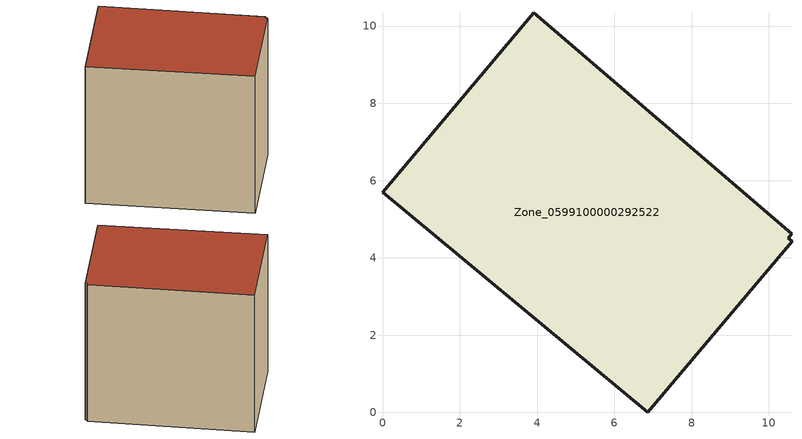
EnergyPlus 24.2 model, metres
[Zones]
Zone_0599100000292522
 floor ground (C_G): 0,5.7 3.91,10.35 10.59,4.62 10.5,4.51 10.6,4.43 6.87,0 z0
 wall outside (C_F): 3.91,10.35 0,5.7 6.87,0 10.6,4.43 10.5,4.51 10.59,4.62 3.91,10.35 z0:8.37
 roof outside (C_R): 0,5.7 6.87,0 10.6,4.43 10.5,4.51 10.59,4.62 3.91,10.35 z8.37
[BUILDING]
Pand.0599100000292522: North Axis=0; Terrain=City; Loads Convergence Tolerance Value=0.04; Temperature Convergence Tolerance Value=0.4; Solar Distribution=FullExterior; Maximum Number of Warmup Days=25; Minimum Number of Warmup Days=1
[Site:Location]
Rotterdam.The.Hague.AP_ZH_NLD Design_Conditions: Latitude=51.96; Longitude=4.45; Time Zone=1; Elevation=-4.5
[SITE:GROUNDTEMPERATURE:BUILDINGSURFACE]
18, 18, 18, 18, 18, 18, 18, 18, 18, 18, 18, 18
[MATERIAL] Thermal Absorptance=0.9; Solar Absorptance=0.7; Visible Absorptance=0.7
Name | Roughness | Thickness | Conductivity | Density | Specific Heat
G.TI.1946-1964 | MediumSmooth | 0.15 | 1 | 540 | 1210
F.TI.1946-1964 | Rough | 0.3 | 0.857143 | 1920 | 840
R.TI.1946-1964 | MediumRough | 0.2 | 0.277778 | 1500 | 1000
[CONSTRUCTION]
C_G: G.TI.1946-1964
C_F: F.TI.1946-1964
C_R: R.TI.1946-1964
[ZONE]
Zone_0599100000292522: Type=1; Multiplier=1; Ceiling Height=Autocalculate; Volume=Autocalculate; Floor Area=autocalculate; Part of Total Floor Area=Yes
[ZONEINFILTRATION:DESIGNFLOWRATE]
Infil_Zone_0599100000292522: Zone or ZoneList or Space or SpaceList=Zone_0599100000292522; Schedule=AlwaysOn; Design Flow Rate Calculation Method=Flow/Area; Flow Rate per Floor Area=0.003; Constant Term Coefficient=1; Temperature Term Coefficient=0; Velocity Term Coefficient=0; Velocity Squared Term Coefficient=0
[HVACTEMPLATE:ZONE:IDEALLOADSAIRSYSTEM]
Zone_0599100000292522: Maximum Heating Supply Air Temperature=50; Minimum Cooling Supply Air Temperature=13; Maximum Heating Supply Air Humidity Ratio=0.0156; Minimum Cooling Supply Air Humidity Ratio=0.0077; Heating Limit=NoLimit; Cooling Limit=NoLimit; Dehumidification Control Type=ConstantSensibleHeatRatio; Cooling Sensible Heat Ratio=0.7; Dehumidification Setpoint=60; Humidification Control Type=None; Humidification Setpoint=30; Outdoor Air Method=None; Outdoor Air Flow Rate per Person=0.00944; Outdoor Air Flow Rate per Zone Floor Area=0; Outdoor Air Flow Rate per Zone=0; Demand Controlled Ventilation Type=None; Outdoor Air Economizer Type=NoEconomizer; Heat Recovery Type=None; Sensible Heat Recovery Effectiveness=0.7; Latent Heat Recovery Effectiveness=0.65
[ZONECONTROL:THERMOSTAT]
ThermostatControl_Zone_0599100000292522: Zone or ZoneList=Zone_0599100000292522; Control Type Schedule=DualSetpointControlType; Control 1=Thermostat_Zone_0599100000292522; Temperature Difference Between Cutout And Setpoint=0
[THERMOSTATSETPOINT:DUALSETPOINT]
Thermostat_Zone_0599100000292522: Heating Setpoint Temperature Schedule=HeatingSetpoint_Zone_0599100000292522; Cooling Setpoint Temperature Schedule=CoolingSetpoint_Zone_0599100000292522
[SCHEDULE:COMPACT]
HeatingSetpoint_Zone_0599100000292522: Through: 12/31, For: AllDays, Until: 24:00, 21
CoolingSetpoint_Zone_0599100000292522: Through: 12/31, For: AllDays, Until: 24:00, 24
DualSetpointControlType: Through: 12/31, For: AllDays, Until: 24:00, 4
AlwaysOn: Through: 12/31, For: AllDays, Until: 24:00, 1
